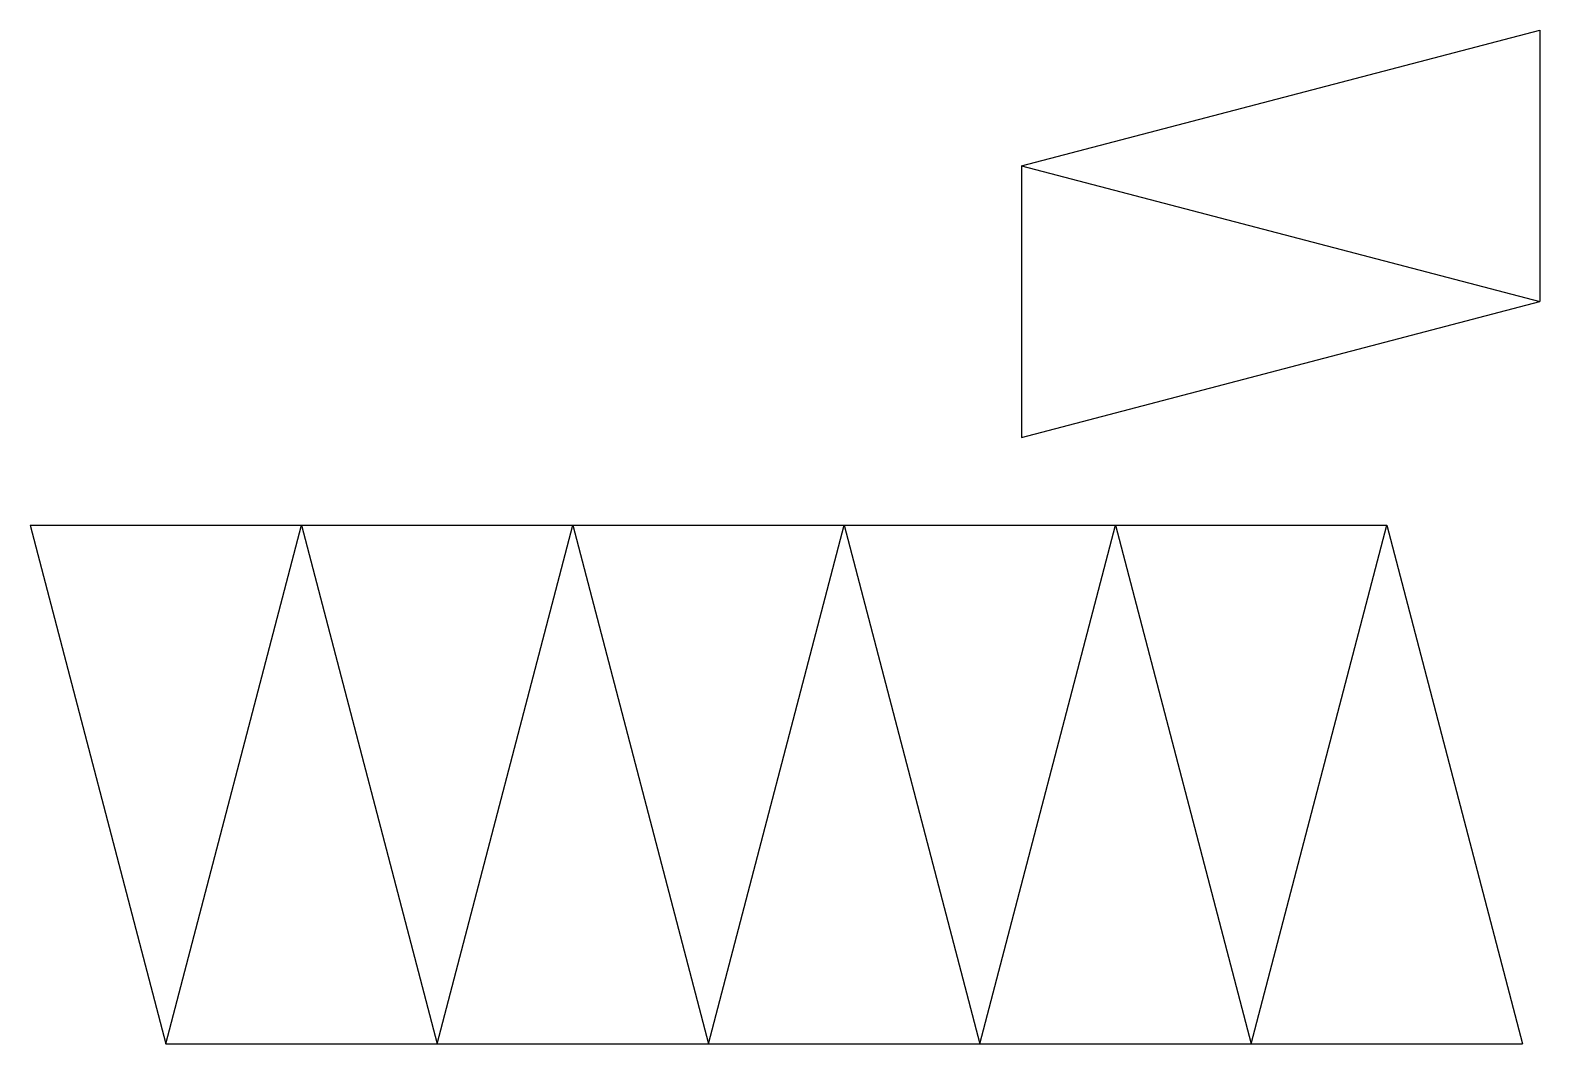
# Model space of a CAD drawing. Header units: millimetres. Extents: x 10 to 900, y 3 to 600.
import ezdxf

# ---------------------------------------------------------------- set-up
doc = ezdxf.new("R2010")
doc.units = ezdxf.units.MM
doc.layers.add('CUT', color=1, linetype='CONTINUOUS')

msp = doc.modelspace()

# ---------------------------------------------------------------- linework, layer by layer
at = {"layer": 'CUT', "color": 1}
for p, q in [((594.432771, 520.05), (900.000003, 599.999999)), ((900, 600), (900, 440.1)), ((594.43277, 520.05), (594.43277, 360.15)), ((594.432772, 520.049999), (900.000004, 440.1)), ((594.432771, 360.149999), (900.000002, 440.099998)), ((10.274994, 308.499998), (90.224993, 2.932766)), ((10.275, 308.5), (809.775, 308.5)), ((90.225002, 2.932769), (170.175001, 308.5)), ((170.174995, 308.499997), (250.124994, 2.932765)), ((250.125003, 2.93277), (330.075002, 308.500001)), ((330.074996, 308.499996), (410.024995, 2.932764)), ((410.025004, 2.932771), (489.975003, 308.500002)), ((489.974997, 308.499995), (569.924996, 2.932763)), ((569.925005, 2.932772), (649.875004, 308.500003)), ((649.874998, 308.499994), (729.824997, 2.932762)), ((729.825006, 2.932773), (809.775005, 308.500004)), ((809.774999, 308.499993), (889.724998, 2.932762)), ((90.225, 2.93277), (889.725, 2.93277))]:
    msp.add_line(p, q, dxfattribs=at)

doc.saveas('drawing.dxf')
